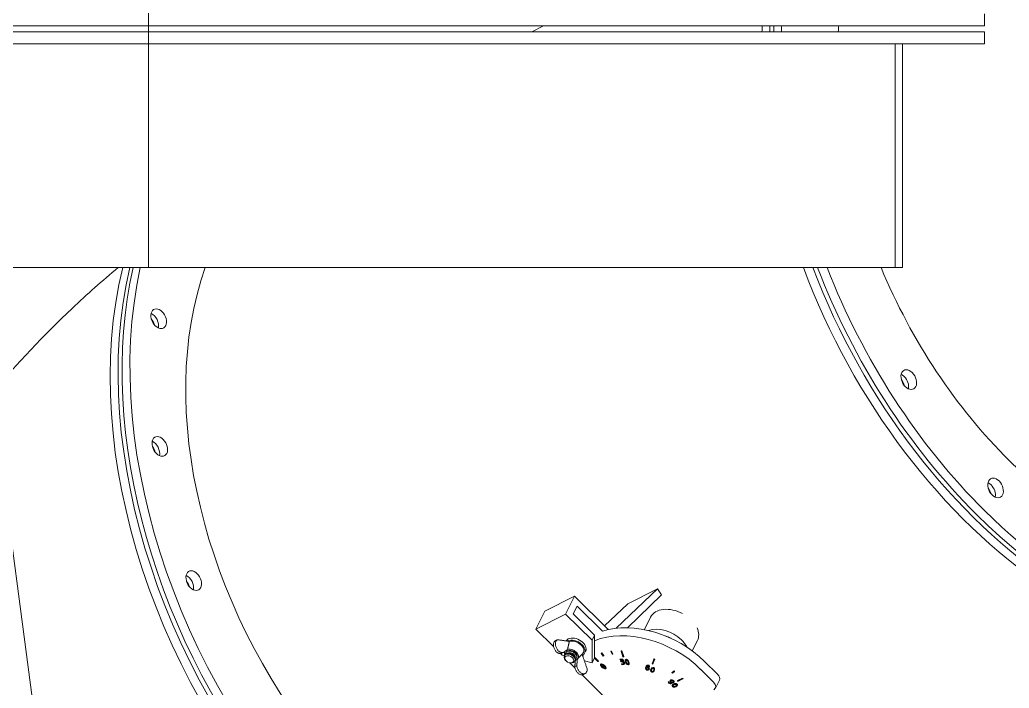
# Model space of a CAD drawing. Header units: inches. Extents: x -350577 to -266477, y -437959 to -377535.
# Drawn here: x -309716 to -309053, y -394198 to -393751 of the extents above; entities that cross this region are included whole.
import ezdxf

# ---------------------------------------------------------------- set-up
doc = ezdxf.new("R2010")
doc.units = ezdxf.units.IN
doc.header["$MEASUREMENT"] = 0
doc.linetypes.add('CENTER', pattern=[2, 1.25, -0.25, 0.25, -0.25])
doc.layers.add('CENTER       (itatec)', color=4, linetype='CENTER', lineweight=9)
doc.layers.add('ORGINAL (itatec)', color=3, linetype='Continuous', lineweight=9)

msp = doc.modelspace()

# ---------------------------------------------------------------- linework, layer by layer
at = {"layer": 'CENTER       (itatec)', "ltscale": 250}
msp.add_lwpolyline([(-309629.32, -393916.5), (-309629.32, -392712.89, -0.068109), (-309566.62, -392254.72), (-308554.22, -390105.21)], format="xyb", dxfattribs=at)
at = {"layer": 'ORGINAL (itatec)', "extrusion": (0, 1, 0)}
for p, q in [((-309069.32, -393746.5), (-309069.32, -393754.5)), ((-310189.32, -393754.5), (-309069.32, -393754.5)), ((-310189.32, -393758.5), (-309069.32, -393758.5)), ((-309372.67, -393758.5), (-309364.74, -393754.5)), ((-309069.32, -393758.5), (-309069.32, -393766.5)), ((-310189.32, -393766.5), (-309069.32, -393766.5)), ((-309129.32, -393766.5), (-309129.32, -393916.5)), ((-309124.32, -393766.5), (-309124.32, -393916.5)), ((-309129.32, -393916.5), (-310129.32, -393916.5)), ((-309690.29, -394332.74), (-309745.49, -393916.5)), ((-309124.32, -393916.5), (-309129.32, -393916.5)), ((-309363.95, -394146.59), (-309344.02, -394136.54)), ((-309344.02, -394136.54), (-309350.01, -394148.57)), ((-309321.78, -394158.61), (-309344.02, -394136.54)), ((-309288.48, -394131.73), (-309316.03, -394158.12)), ((-309308.63, -394157.79), (-309285.68, -394135.81)), ((-309308.41, -394141.79), (-309288.48, -394131.73)), ((-309285.68, -394135.81), (-309288.48, -394131.73)), ((-309345, -394148.55), (-309342.34, -394143.2)), ((-309342.34, -394143.2), (-309325.29, -394160.12)), ((-309308.41, -394141.79), (-309323.84, -394156.56)), ((-309363.95, -394146.59), (-309369.94, -394158.62)), ((-309369.94, -394158.62), (-309350.01, -394148.57)), ((-309350.01, -394148.57), (-309332.27, -394166.17)), ((-309330.6, -394162.83), (-309345, -394148.55)), ((-309297.2, -394159.04), (-309293.02, -394150.64)), ((-309369.94, -394158.62), (-309358.03, -394170.43)), ((-309332.27, -394166.17), (-309330.6, -394162.83)), ((-309330.6, -394162.83), (-309330.53, -394177.57)), ((-309332.19, -394181.16), (-309332.27, -394166.17)), ((-309265.16, -394173.2), (-309261.69, -394166.23)), ((-309353.35, -394175.08), (-309352.2, -394176.22)), ((-309352.2, -394176.22), (-309350.87, -394176.55)), ((-309350.63, -394176.08), (-309350.89, -394176.59)), ((-309350.75, -394174.31), (-309350.66, -394173.73)), ((-309349.64, -394174.1), (-309349.87, -394174.54)), ((-309347.25, -394174.98), (-309347.61, -394174.93)), ((-309344.63, -394176.28), (-309344.37, -394176.54)), ((-309342.48, -394177.66), (-309342.7, -394178.11)), ((-309341.99, -394178.67), (-309338.6, -394175.17)), ((-309337.28, -394174.83), (-309336.61, -394173.5)), ((-309330.53, -394177.55), (-309328, -394180.07)), ((-309326.05, -394174.72), (-309326.15, -394174.92)), ((-309325.77, -394174.81), (-309326.15, -394174.92)), ((-309326.15, -394174.92), (-309324.79, -394176.7)), ((-309326.05, -394174.72), (-309325.67, -394174.61)), ((-309325.67, -394174.61), (-309325.77, -394174.81)), ((-309324.41, -394176.59), (-309325.77, -394174.81)), ((-309325.67, -394174.61), (-309324.31, -394176.39)), ((-309324.79, -394176.7), (-309324.41, -394176.59)), ((-309324.31, -394176.39), (-309324.41, -394176.59)), ((-309319.68, -394173.5), (-309319.78, -394173.7)), ((-309319.35, -394173.65), (-309319.78, -394173.7)), ((-309319.78, -394173.7), (-309318.78, -394175.55)), ((-309319.68, -394173.5), (-309319.25, -394173.45)), ((-309319.25, -394173.45), (-309319.35, -394173.65)), ((-309318.35, -394175.5), (-309319.35, -394173.65)), ((-309319.25, -394173.45), (-309318.25, -394175.3)), ((-309318.78, -394175.55), (-309318.35, -394175.5)), ((-309318.25, -394175.3), (-309318.35, -394175.5)), ((-309312.75, -394173.29), (-309312.85, -394173.49)), ((-309312.85, -394173.49), (-309311.61, -394177.2)), ((-309312.4, -394173.51), (-309312.85, -394173.49)), ((-309312.75, -394173.29), (-309312.3, -394173.31)), ((-309312.3, -394173.31), (-309312.4, -394173.51)), ((-309311.16, -394177.22), (-309312.4, -394173.51)), ((-309312.3, -394173.31), (-309311.06, -394177.02)), ((-309311.61, -394177.2), (-309311.16, -394177.22)), ((-309311.06, -394177.02), (-309311.16, -394177.22)), ((-309349.72, -394179.95), (-309349.98, -394179.69)), ((-309347.11, -394181.25), (-309346.74, -394181.3)), ((-309343.74, -394184.58), (-309347.08, -394181.26)), ((-309343.47, -394179.64), (-309343.72, -394180.15)), ((-309337.42, -394179.87), (-309332.19, -394181.16)), ((-309332.19, -394181.16), (-309330.62, -394178.01)), ((-309330.71, -394178.17), (-309328.43, -394180.44)), ((-309328.09, -394180.27), (-309330.62, -394177.76)), ((-309328.43, -394180.44), (-309328.09, -394180.27)), ((-309328, -394180.07), (-309328.09, -394180.27)), ((-309326.46, -394182.09), (-309326.56, -394182.29)), ((-309313.47, -394178.7), (-309313.56, -394178.9)), ((-309313.56, -394178.9), (-309313.44, -394179.27)), ((-309312.44, -394178.95), (-309313.56, -394178.9)), ((-309313.47, -394178.7), (-309312.34, -394178.75)), ((-309313.44, -394179.27), (-309312.32, -394179.32)), ((-309313.08, -394179.86), (-309313.18, -394180.06)), ((-309313.18, -394180.06), (-309313.02, -394180.54)), ((-309311.85, -394180.12), (-309313.18, -394180.06)), ((-309313.08, -394179.86), (-309311.75, -394179.92)), ((-309313.02, -394180.54), (-309312.34, -394180.57)), ((-309312.4, -394181.91), (-309312.5, -394182.11)), ((-309312.5, -394182.11), (-309312.38, -394182.47)), ((-309311.87, -394182.14), (-309312.5, -394182.11)), ((-309312.4, -394181.91), (-309311.77, -394181.94)), ((-309312.38, -394182.47), (-309311.7, -394182.5)), ((-309311.75, -394179.92), (-309311.85, -394180.12)), ((-309311.14, -394180), (-309311.24, -394180.2)), ((-309310.6, -394181.84), (-309310.7, -394182.04)), ((-309309.85, -394179.23), (-309309.95, -394179.43)), ((-309307.51, -394182.1), (-309307.61, -394182.3)), ((-309295.97, -394183.57), (-309296.38, -394184.64)), ((-309295.82, -394183.24), (-309295.92, -394183.44)), ((-309295.64, -394184.08), (-309295.52, -394183.77)), ((-309295.54, -394183.88), (-309295.64, -394184.08)), ((-309295.45, -394183.64), (-309295.54, -394183.88)), ((-309294.75, -394183.99), (-309294.85, -394184.19)), ((-309294.34, -394182.92), (-309294.44, -394183.12)), ((-309293.94, -394183.96), (-309293.81, -394183.64)), ((-309293.84, -394183.76), (-309293.94, -394183.96)), ((-309293.71, -394183.44), (-309293.84, -394183.76)), ((-309293.71, -394183.44), (-309293.81, -394183.64)), ((-309290.88, -394178.82), (-309292.09, -394181.93)), ((-309292.09, -394181.93), (-309291.63, -394182.14)), ((-309291.63, -394182.14), (-309290.43, -394179.02)), ((-309291.53, -394181.93), (-309291.63, -394182.14)), ((-309290.33, -394178.82), (-309291.53, -394181.93)), ((-309290.78, -394178.62), (-309290.88, -394178.82)), ((-309290.43, -394179.02), (-309290.88, -394178.82)), ((-309290.78, -394178.62), (-309290.33, -394178.82)), ((-309290.33, -394178.82), (-309290.43, -394179.02)), ((-309256.87, -394180.27), (-309248.17, -394188.91)), ((-309320.51, -394207.64), (-309339.01, -394189.27)), ((-309322.93, -394184.97), (-309323.03, -394185.17)), ((-309296.38, -394184.63), (-309296.39, -394184.65)), ((-309294.02, -394185.6), (-309294.12, -394185.8)), ((-309293.97, -394185.45), (-309294.07, -394185.65)), ((-309292.72, -394185.19), (-309292.82, -394185.39)), ((-309290.59, -394186.56), (-309290.69, -394186.76)), ((-309277.47, -394186.74), (-309278.81, -394187.85)), ((-309278.71, -394187.65), (-309278.81, -394187.85)), ((-309278.81, -394187.85), (-309278.43, -394188.15)), ((-309278.71, -394187.65), (-309277.37, -394186.54)), ((-309278.43, -394188.15), (-309277.08, -394187.04)), ((-309277.37, -394186.54), (-309277.47, -394186.74)), ((-309277.08, -394187.04), (-309277.47, -394186.74)), ((-309277.37, -394186.54), (-309276.98, -394186.84)), ((-309276.98, -394186.84), (-309277.08, -394187.04)), ((-309250.83, -394194.26), (-309259.53, -394185.62)), ((-309281.1, -394194.07), (-309281.2, -394194.27)), ((-309280.85, -394194.09), (-309281.2, -394194.27)), ((-309281.1, -394194.07), (-309280.75, -394193.89)), ((-309280.75, -394193.89), (-309280.85, -394194.09)), ((-309280.69, -394194.13), (-309280.79, -394194.33)), ((-309280.23, -394194.68), (-309280.33, -394194.89)), ((-309279.88, -394193.11), (-309279.98, -394193.31)), ((-309279.47, -394192.76), (-309279.57, -394192.96)), ((-309279.02, -394194.72), (-309279.35, -394194.89)), ((-309279.25, -394194.69), (-309279.2, -394194.66)), ((-309279.02, -394195.21), (-309277.88, -394194.64)), ((-309278.51, -394196.22), (-309278.61, -394196.42)), ((-309277.6, -394193.08), (-309277.7, -394193.28)), ((-309277.38, -394194.09), (-309277.48, -394194.29)), ((-309275.09, -394196.31), (-309275.19, -394196.51)), ((-309271.76, -394191.68), (-309275.08, -394193.36)), ((-309274.98, -394193.16), (-309275.08, -394193.36)), ((-309275.08, -394193.36), (-309274.74, -394193.69)), ((-309274.98, -394193.16), (-309271.66, -394191.48)), ((-309274.74, -394193.69), (-309271.42, -394192.02)), ((-309271.66, -394191.48), (-309271.76, -394191.68)), ((-309271.42, -394192.02), (-309271.76, -394191.68)), ((-309271.66, -394191.48), (-309271.32, -394191.82)), ((-309271.32, -394191.82), (-309271.42, -394192.02)), ((-309249.67, -394198.16), (-309247.01, -394192.81))]:
    msp.add_line(p, q, dxfattribs=at)
at = {"layer": 'ORGINAL (itatec)'}
for centre, major_axis, ratio, start_param, end_param in [((-308973.86, -393867.05), (147.46, -292.42), 0.668123, -2.26914, -2.255255), ((-308968.54, -393864.37), (147.46, -292.42), 0.668123, -2.259828, -2.245992), ((-308960.57, -393860.35), (124.95, -247.78), 0.668123, -2.312583, -2.295913), ((-309402.37, -394083.15), (147.46, -292.42), 0.668123, -2.466266, 0), ((-309397.05, -394080.47), (147.46, -292.42), 0.668123, -2.45598, 0.305963), ((-308973.86, -393867.05), (147.46, -292.42), 0.668123, -1.734835, 0), ((-308968.54, -393864.37), (147.46, -292.42), 0.668123, -1.726029, 0.006801), ((-308960.57, -393860.35), (124.95, -247.78), 0.668123, -1.679343, -1.107551), ((-309622.56, -393950.73), (3.15, -6.25), 0.668123, -5.81994, 0.463245), ((-309125.42, -393994.22), (-3.15, 6.25), 0.668123, -1.107551, -0.68978), ((-309125.42, -393994.22), (-3.15, 6.25), 0.668123, -2.451812, -1.107551), ((-309621.83, -394036.31), (3.15, -6.25), 0.668123, -5.81994, 0.463245), ((-308960.57, -393860.35), (124.95, -247.78), 0.668123, -1.107551, 0.084921), ((-309067.29, -394066.81), (-3.15, 6.25), 0.668123, -1.107551, -0.68978), ((-309067.29, -394066.81), (-3.15, 6.25), 0.668123, -2.451812, -1.107551), ((-309599.1, -394126.22), (3.15, -6.25), 0.668123, -5.81994, 0.463245), ((-309277.35, -394158.43), (-15.67, 7.8), 0.665633, -1.605925, 0), ((-309296.07, -394204.05), (-49.24, 24.5), 0.665633, -2.032551, -0.522879), ((-309284, -394171.8), (-11.19, 5.57), 0.665633, -1.652635, -1.321558), ((-309277.35, -394158.43), (15.67, -7.8), 0.665633, 0, 0.682416), ((-309347.62, -394179.02), (-6.01, 2.99), 0.665633, -0.547673, -0.312168), ((-309347.3, -394178.37), (-3.58, 1.78), 0.665633, -0.461754, 1.101609), ((-309347.56, -394178.89), (-2.89, 1.44), 0.665633, -0.461754, 5.821431), ((-309347.05, -394177.86), (-3.58, 1.78), 0.665633, -0.461754, 0), ((-309346.28, -394176.32), (-3.58, 1.78), 0.665633, -0.461754, 0.328257), ((-309347.3, -394178.37), (3.58, -1.78), 0.665633, -1.101609, 2.679838), ((-309347.05, -394177.86), (3.58, -1.78), 0.665633, 0, 2.679838), ((-309346.54, -394176.84), (-2.89, 1.44), 0.665633, -0.461754, -0.235109), ((-309346.28, -394176.32), (3.58, -1.78), 0.665633, -0.328257, 2.679838), ((-309346.54, -394176.84), (2.89, -1.44), 0.665633, 0.235109, 2.679838), ((-309346.79, -394177.35), (-2.89, 1.44), 0.665633, -2.039984, -1.101609), ((-309347.62, -394179.02), (6.01, -2.99), 0.665633, -0.611341, -0.312168), ((-309346.06, -394175.88), (4.48, -2.23), 0.665633, -0.647496, -0.260397), ((-309324.8, -394183.73), (1.72, -1.51), 0.382524, -3.293456, 2.989729), ((-309312.18, -394179.73), (0.94, -0.468), 0.665633, -0.574215, 2.156239), ((-309311.98, -394181.15), (0.946, -0.471), 0.665633, -1.037783, -0.159907), ((-309312.08, -394179.53), (0.501, -0.249), 0.665633, -0.574215, -0.305017), ((-309312.08, -394181.36), (1.38, -0.69), 0.665633, -0.985353, 1.525858), ((-309308.78, -394180.87), (0.91, -1.72), 0.529978, -3.443613, 2.839572), ((-309294.63, -394184.08), (-1.29, 0.64), 0.665633, -1.388893, 0.141034), ((-309295.11, -394184.9), (-1.01, 0.5), 0.665633, -1.494633, -0.731551), ((-309295.36, -394185.01), (1.29, -0.64), 0.665633, -0.01409, 1.509327), ((-309294.73, -394183.82), (-1.01, 0.5), 0.665633, -2.286365, -1.523256), ((-309295.1, -394185.29), (-1.29, 0.64), 0.665633, -0.01953, 1.514767), ((-309295.41, -394185.16), (1.29, -0.64), 0.665633, -1.39228, 0.14442), ((-309291.75, -394186.08), (0.46, 1.54), 0.776292, -3.243118741896013, 3.040066565283573), ((-309280.13, -394194.52), (-1.01, 0.5), 0.665633, 0.331628, 1.094737), ((-309280.06, -394194.3), (1.29, -0.64), 0.665633, -1.912492, -0.382565), ((-309275.56, -394194.47), (5.02, -2.5), 0.665633, -2.638178, -2.579824), ((-309279.99, -394194.25), (0.67, -0.333), 0.665633, -2.712186, -1.610153), ((-309280.07, -394193.87), (1.09, -0.54), 0.665633, -1.397768, -0.461754), ((-309278.68, -394193.95), (-1.29, 0.64), 0.665633, -0.537689, 0.985728), ((-309279.02, -394193.93), (1.01, -0.5), 0.665633, -2.018232, -1.255149), ((-309278.54, -394193.87), (-1.29, 0.64), 0.665633, -1.915878, -0.379179), ((-309276.9, -394196.46), (-1.78, -0.5), 0.586265, -2.822192, 3.460993), ((-309278.76, -394193.65), (1.29, -0.64), 0.665633, -0.543129, 0.991168), ((-309254.15, -394195.93), (4.48, -2.23), 0.665633, -0.461754, 1.109042)]:
    msp.add_ellipse(centre, major_axis=major_axis, ratio=ratio, start_param=start_param, end_param=end_param, dxfattribs=at)
at = {"layer": 'ORGINAL (itatec)', "extrusion": (0, 0, -1)}
for centre, major_axis, ratio, start_param, end_param in [((-308965.88, -393863.03), (-147.46, 292.42), 0.668123, -0.90022, -0.886408), ((-308960.57, -393860.35), (-147.46, 292.42), 0.668123, -0.909437, -0.895671), ((-309410.34, -394087.17), (-147.46, 292.42), 0.668123, -2.034042, -0.659768), ((-309405.02, -394084.49), (-147.46, 292.42), 0.668123, -2.034042, -0.670158), ((-309397.05, -394080.47), (124.95, -247.78), 0.668123, -0.084921, 2.5736), ((-308965.88, -393863.03), (-147.46, 292.42), 0.668123, -2.034042, -1.419972), ((-308960.57, -393860.35), (-147.46, 292.42), 0.668123, -2.034042, -1.428798), ((-309627.88, -393953.41), (3.15, -6.25), 0.668123, -2.451812, -0.68978), ((-309630.53, -393954.75), (3.15, -6.25), 0.668123, -1.87344, -1.268152), ((-309120.1, -393991.54), (-3.15, 6.25), 0.668123, -5.175634, 1.107551), ((-309128.08, -393995.56), (3.15, -6.25), 0.668123, -1.87344, -1.268152), ((-309627.14, -394038.99), (3.15, -6.25), 0.668123, -2.451812, -0.68978), ((-309629.8, -394040.33), (3.15, -6.25), 0.668123, -1.87344, -1.268152), ((-308960.57, -393860.35), (147.46, -292.42), 0.668123, -0.565586, 1.107551), ((-309061.98, -394064.13), (-3.15, 6.25), 0.668123, -5.175634, 1.107551), ((-309069.95, -394068.15), (3.15, -6.25), 0.668123, -1.87344, -1.268152), ((-308965.88, -393863.03), (147.46, -292.42), 0.668123, 0, 1.107551), ((-309604.41, -394128.9), (3.15, -6.25), 0.668123, -2.451812, -0.68978), ((-309607.07, -394130.24), (3.15, -6.25), 0.668123, -1.87344, -1.268152), ((-309293.41, -394198.7), (49.24, -24.5), 0.665633, -2.552288, -1.109042), ((-309284, -394171.8), (15.67, -7.8), 0.665633, -2.57679, -1.109042), ((-309343.24, -394170.2), (6.63, -3.3), 0.665633, -2.679838, 0), ((-309320.12, -394155.27), (-2.25, 4.46), 0.668123, -2.162991, -2.034042), ((-309343.24, -394170.2), (-6.63, 3.3), 0.665633, 0.070129, 0.461754), ((-309343.9, -394171.54), (6.63, -3.3), 0.665633, -2.713245, -2.679838), ((-309343.9, -394171.54), (6.63, -3.3), 0.665633, -2.679838, 0.39982), ((-309343.9, -394171.54), (5.82, -2.9), 0.665633, -2.525379, 0.207313), ((-309284, -394171.8), (15.67, -7.8), 0.665633, -1.109042, -0.732203), ((-309346.06, -394175.88), (-4.48, 2.23), 0.665633, -0.647496, 0.003834), ((-309346.06, -394175.88), (-3.58, 1.78), 0.665633, 0, 0.461754), ((-309346.06, -394175.88), (3.58, -1.78), 0.665633, -2.679838, 0), ((-309346.06, -394175.88), (4.48, -2.23), 0.665633, -2.47848, 0.647496), ((-309324.7, -394183.53), (1.72, -1.51), 0.382524, 3.039617, 3.293456), ((-309324.7, -394183.53), (1.72, -1.51), 0.382524, -2.989729, -0.101975), ((-309312.08, -394179.53), (0.94, -0.468), 0.665633, -2.156239, 0), ((-309312.08, -394181.36), (0.946, -0.471), 0.665633, -2.156239, 1.037783), ((-309312.18, -394179.73), (0.501, -0.249), 0.665633, -2.156239, 0.574215), ((-309311.98, -394181.15), (1.38, -0.69), 0.665633, -1.43545, 0), ((-309308.68, -394180.67), (0.91, -1.72), 0.529978, 2.777247, 3.443613), ((-309308.68, -394180.67), (0.91, -1.72), 0.529978, -2.839572, -0.364346), ((-309294.53, -394183.88), (-1.29, 0.64), 0.665633, 0, 1.388893), ((-309295.01, -394184.7), (1.01, -0.5), 0.665633, -2.410042, -1.64696), ((-309294.41, -394184.27), (-1.09, 0.54), 0.665633, -0.061844, 0.874169), ((-309294.71, -394183.91), (0.67, -0.333), 0.665633, -2.055038, -0.953006), ((-309295.26, -394184.81), (1.29, -0.64), 0.665633, -1.509327, 0), ((-309294.63, -394183.62), (1.01, -0.5), 0.665633, -1.618336, -0.855227), ((-309297.96, -394185.53), (5.02, -2.5), 0.665633, -1.085368, -1.027013), ((-309291.65, -394185.88), (0.46, 1.54), 0.776292, -1.351046, 1.790547), ((-309295.31, -394184.96), (1.29, -0.64), 0.665633, -0.143724, 0), ((-309251.49, -394190.59), (4.48, -2.23), 0.665633, -1.109042, 0), ((-309275.66, -394194.67), (-5.02, 2.5), 0.665633, -0.561769, -0.503414), ((-309280.09, -394194.45), (-0.67, 0.333), 0.665633, -1.531439, -0.429407), ((-309280.17, -394194.08), (-1.09, 0.54), 0.665633, -2.679838, -1.743825), ((-309278.58, -394193.75), (-1.29, 0.64), 0.665633, 0, 0.537689), ((-309278.44, -394193.67), (-1.29, 0.64), 0.665633, 0.379179, 1.915878), ((-309276.8, -394196.26), (-1.78, -0.5), 0.586265, 0.489252, 2.822192), ((-309278.66, -394193.44), (1.29, -0.64), 0.665633, -0.991168, 0), ((-309276.8, -394196.26), (-1.78, -0.5), 0.586265, -3.460993, -2.652341)]:
    msp.add_ellipse(centre, major_axis=major_axis, ratio=ratio, start_param=start_param, end_param=end_param, dxfattribs=at)
at = {"layer": 'ORGINAL (itatec)'}
for points, knots in [([(-309734.33, -394000.68), (-309717.52, -393980.81), (-309699.59, -393961.79), (-309670.59, -393934.41), (-309660.35, -393925.3), (-309649.79, -393916.5)], [5.5884049, 5.5884049, 5.5884049, 5.5884049, 5.6957201, 5.6957201, 5.7517031, 5.7517031, 5.7517031, 5.7517031]), ([(-309356.92, -394166.6), (-309356.93, -394166.61), (-309356.95, -394166.61), (-309357.12, -394166.73), (-309357.29, -394166.87), (-309357.57, -394167.2), (-309357.7, -394167.39), (-309357.79, -394167.58), (-309357.89, -394167.77), (-309357.97, -394168), (-309358.09, -394168.49), (-309358.13, -394168.75), (-309358.16, -394169.25), (-309358.16, -394169.54), (-309358.09, -394170.12), (-309358.04, -394170.41), (-309357.9, -394170.96), (-309357.81, -394171.25), (-309357.57, -394171.83), (-309357.43, -394172.12), (-309357.15, -394172.62), (-309356.98, -394172.88), (-309356.61, -394173.38), (-309356.4, -394173.6), (-309356.02, -394173.99), (-309355.8, -394174.18), (-309355.34, -394174.51), (-309355.11, -394174.65), (-309354.68, -394174.86), (-309354.44, -394174.94), (-309353.97, -394175.06), (-309353.74, -394175.09), (-309353.33, -394175.09), (-309353.11, -394175.06), (-309352.85, -394174.99), (-309352.79, -394174.97), (-309352.73, -394174.94)], [-1.793458, -1.793458, -1.793458, -1.793458, -1.723708, -1.723708, -0.861854, -0.861854, 0, 0, 0, 0.861854, 0.861854, 1.723708, 1.723708, 2.586495, 2.586495, 3.449282, 3.449282, 4.313667, 4.313667, 5.178053, 5.178053, 6.04493, 6.04493, 6.911808, 6.911808, 7.780279, 7.780279, 8.648749, 8.648749, 9.517507, 9.517507, 10.386265, 10.386265, 11.25178, 11.25178, 11.506271, 11.506271, 11.506271, 11.506271]), ([(-309355.29, -394165.78), (-309355.41, -394165.82), (-309355.52, -394165.87), (-309355.74, -394165.97), (-309355.85, -394166.02), (-309356.07, -394166.13), (-309356.18, -394166.18), (-309356.39, -394166.29), (-309356.5, -394166.35), (-309356.71, -394166.47), (-309356.82, -394166.53), (-309356.92, -394166.6)], [5.4338934, 5.4338934, 5.4338934, 5.4338934, 5.4607593, 5.4607593, 5.4876253, 5.4876253, 5.5144913, 5.5144913, 5.5413573, 5.5413573, 5.5682233, 5.5682233, 5.5682233, 5.5682233]), ([(-309351.4, -394174.27), (-309351.46, -394174.3), (-309351.52, -394174.32), (-309351.78, -394174.39), (-309352, -394174.42), (-309352.41, -394174.42), (-309352.64, -394174.39), (-309353.11, -394174.27), (-309353.35, -394174.19), (-309353.78, -394173.98), (-309354.01, -394173.84), (-309354.47, -394173.51), (-309354.69, -394173.32), (-309355.08, -394172.93), (-309355.28, -394172.71), (-309355.65, -394172.21), (-309355.82, -394171.95), (-309356.11, -394171.45), (-309356.24, -394171.16), (-309356.48, -394170.58), (-309356.57, -394170.29), (-309356.71, -394169.74), (-309356.77, -394169.45), (-309356.83, -394168.87), (-309356.83, -394168.58), (-309356.8, -394168.08), (-309356.77, -394167.82), (-309356.64, -394167.33), (-309356.56, -394167.1), (-309356.46, -394166.91), (-309356.37, -394166.72), (-309356.24, -394166.52), (-309355.96, -394166.2), (-309355.79, -394166.06), (-309355.52, -394165.88), (-309355.39, -394165.81), (-309355.25, -394165.76)], [-11.506271, -11.506271, -11.506271, -11.506271, -11.25178, -11.25178, -10.386265, -10.386265, -9.517507, -9.517507, -8.648749, -8.648749, -7.780279, -7.780279, -6.911808, -6.911808, -6.04493, -6.04493, -5.178053, -5.178053, -4.313667, -4.313667, -3.449282, -3.449282, -2.586495, -2.586495, -1.723708, -1.723708, -0.861854, -0.861854, 0, 0, 0, 0.861854, 0.861854, 1.723708, 1.723708, 2.328505, 2.328505, 2.328505, 2.328505]), ([(-309351.53, -394174.32), (-309351.54, -394174.32), (-309351.55, -394174.33), (-309351.58, -394174.33), (-309351.59, -394174.34), (-309351.62, -394174.35), (-309351.63, -394174.35), (-309351.66, -394174.36), (-309351.67, -394174.37), (-309351.69, -394174.37), (-309351.71, -394174.38), (-309351.72, -394174.38)], [5.3542323, 5.3542323, 5.3542323, 5.3542323, 5.36651472, 5.36651472, 5.37879714, 5.37879714, 5.39107955, 5.39107955, 5.40336197, 5.40336197, 5.41564439, 5.41564439, 5.41564439, 5.41564439]), ([(-309343.85, -394183.76), (-309343.84, -394183.84), (-309343.84, -394183.93), (-309343.8, -394184.31), (-309343.74, -394184.6), (-309343.6, -394185.15), (-309343.5, -394185.45), (-309343.27, -394186.03), (-309343.13, -394186.31), (-309342.84, -394186.82), (-309342.67, -394187.08), (-309342.3, -394187.58), (-309342.1, -394187.8), (-309341.71, -394188.19), (-309341.49, -394188.38), (-309341.03, -394188.71), (-309340.8, -394188.85), (-309340.37, -394189.05), (-309340.13, -394189.14), (-309339.67, -394189.26), (-309339.44, -394189.28), (-309339.03, -394189.28), (-309338.81, -394189.25), (-309338.54, -394189.17), (-309338.46, -394189.15), (-309338.39, -394189.12)], [-11.506271, -11.506271, -11.506271, -11.506271, -11.25178, -11.25178, -10.386265, -10.386265, -9.517507, -9.517507, -8.648749, -8.648749, -7.780279, -7.780279, -6.911808, -6.911808, -6.04493, -6.04493, -5.178053, -5.178053, -4.313667, -4.313667, -3.449282, -3.449282, -2.586495, -2.586495, -2.271565, -2.271565, -2.271565, -2.271565]), ([(-309335.54, -394185.33), (-309335.53, -394185.52), (-309335.53, -394185.72), (-309335.56, -394186.14), (-309335.59, -394186.41), (-309335.72, -394186.9), (-309335.8, -394187.13), (-309335.9, -394187.32), (-309335.99, -394187.51), (-309336.12, -394187.7), (-309336.4, -394188.03), (-309336.56, -394188.17), (-309336.89, -394188.38), (-309337.08, -394188.47), (-309337.49, -394188.58), (-309337.7, -394188.61), (-309338.11, -394188.61), (-309338.34, -394188.59), (-309338.81, -394188.47), (-309339.04, -394188.38), (-309339.47, -394188.18), (-309339.71, -394188.04), (-309340.16, -394187.71), (-309340.38, -394187.52), (-309340.77, -394187.13), (-309340.97, -394186.91), (-309341.34, -394186.41), (-309341.52, -394186.15), (-309341.8, -394185.64), (-309341.94, -394185.36), (-309342.18, -394184.78), (-309342.27, -394184.48), (-309342.41, -394183.93), (-309342.47, -394183.64), (-309342.51, -394183.26), (-309342.51, -394183.17), (-309342.52, -394183.09)], [-2.328505, -2.328505, -2.328505, -2.328505, -1.723708, -1.723708, -0.861854, -0.861854, 0, 0, 0, 0.861854, 0.861854, 1.723708, 1.723708, 2.586495, 2.586495, 3.449282, 3.449282, 4.313667, 4.313667, 5.178053, 5.178053, 6.04493, 6.04493, 6.911808, 6.911808, 7.780279, 7.780279, 8.648749, 8.648749, 9.517507, 9.517507, 10.386265, 10.386265, 11.25178, 11.25178, 11.506271, 11.506271, 11.506271, 11.506271]), ([(-309326.08, -394182.46), (-309326.06, -394182.45), (-309326.05, -394182.45), (-309326, -394182.44), (-309325.95, -394182.44), (-309325.79, -394182.48), (-309325.67, -394182.51), (-309325.35, -394182.66), (-309325.14, -394182.79), (-309324.64, -394183.14), (-309324.35, -394183.4), (-309323.87, -394183.92), (-309323.68, -394184.19), (-309323.52, -394184.52), (-309323.49, -394184.61), (-309323.45, -394184.77), (-309323.44, -394184.83), (-309323.45, -394184.93), (-309323.47, -394184.96), (-309323.5, -394184.99), (-309323.51, -394185), (-309323.56, -394185.02), (-309323.59, -394185.02), (-309323.73, -394185), (-309323.82, -394184.98), (-309324.12, -394184.86), (-309324.35, -394184.74), (-309324.83, -394184.42), (-309325.07, -394184.21), (-309325.51, -394183.78), (-309325.7, -394183.55), (-309325.99, -394183.12), (-309326.08, -394182.93), (-309326.14, -394182.71), (-309326.15, -394182.65), (-309326.14, -394182.55), (-309326.13, -394182.52), (-309326.11, -394182.48), (-309326.09, -394182.47), (-309326.08, -394182.46)], [-6.283185, -6.283185, -6.283185, -6.283185, -6.110381, -6.110381, -5.852597, -5.852597, -5.531628, -5.531628, -5.1248, -5.1248, -4.584711, -4.584711, -4.044623, -4.044623, -3.801608, -3.801608, -3.558592, -3.558592, -3.315577, -3.315577, -3.072562, -3.072562, -2.781788, -2.781788, -2.491015, -2.491015, -2.034928, -2.034928, -1.578841, -1.578841, -1.122754, -1.122754, -0.666667, -0.666667, -0.444445, -0.444445, -0.222222, -0.222222, 0, 0, 0, 0]), ([(-309326.04, -394182.45), (-309326.04, -394182.49), (-309326.03, -394182.53), (-309325.98, -394182.73), (-309325.89, -394182.92), (-309325.6, -394183.35), (-309325.41, -394183.58), (-309324.97, -394184.01), (-309324.73, -394184.22), (-309324.25, -394184.54), (-309324.02, -394184.66), (-309323.72, -394184.78), (-309323.63, -394184.8), (-309323.51, -394184.82), (-309323.47, -394184.82), (-309323.45, -394184.81)], [0.517151, 0.517151, 0.517151, 0.517151, 0.666667, 0.666667, 1.122754, 1.122754, 1.578841, 1.578841, 2.034928, 2.034928, 2.491015, 2.491015, 2.781788, 2.781788, 3.012431, 3.012431, 3.012431, 3.012431]), ([(-309309.25, -394179.45), (-309309.24, -394179.45), (-309309.22, -394179.45), (-309309.16, -394179.47), (-309309.11, -394179.49), (-309308.97, -394179.57), (-309308.87, -394179.65), (-309308.63, -394179.89), (-309308.5, -394180.06), (-309308.22, -394180.52), (-309308.1, -394180.82), (-309307.95, -394181.38), (-309307.94, -394181.65), (-309307.99, -394181.95), (-309308.02, -394182.03), (-309308.08, -394182.15), (-309308.12, -394182.2), (-309308.19, -394182.26), (-309308.23, -394182.27), (-309308.28, -394182.29), (-309308.3, -394182.29), (-309308.36, -394182.28), (-309308.4, -394182.27), (-309308.52, -394182.2), (-309308.61, -394182.15), (-309308.84, -394181.94), (-309308.99, -394181.76), (-309309.27, -394181.33), (-309309.39, -394181.09), (-309309.55, -394180.6), (-309309.6, -394180.36), (-309309.61, -394179.94), (-309309.57, -394179.77), (-309309.48, -394179.59), (-309309.45, -394179.55), (-309309.38, -394179.48), (-309309.35, -394179.46), (-309309.29, -394179.45), (-309309.27, -394179.44), (-309309.25, -394179.45)], [-6.283185, -6.283185, -6.283185, -6.283185, -6.110381, -6.110381, -5.852597, -5.852597, -5.531628, -5.531628, -5.1248, -5.1248, -4.584711, -4.584711, -4.044623, -4.044623, -3.801608, -3.801608, -3.558592, -3.558592, -3.315577, -3.315577, -3.072562, -3.072562, -2.781788, -2.781788, -2.491015, -2.491015, -2.034928, -2.034928, -1.578841, -1.578841, -1.122754, -1.122754, -0.666667, -0.666667, -0.444445, -0.444445, -0.222222, -0.222222, 0, 0, 0, 0]), ([(-309309.46, -394179.56), (-309309.49, -394179.67), (-309309.51, -394179.8), (-309309.5, -394180.16), (-309309.45, -394180.4), (-309309.29, -394180.89), (-309309.17, -394181.13), (-309308.89, -394181.56), (-309308.74, -394181.74), (-309308.51, -394181.94), (-309308.42, -394182), (-309308.3, -394182.07), (-309308.26, -394182.08), (-309308.2, -394182.09), (-309308.18, -394182.09), (-309308.13, -394182.07), (-309308.09, -394182.06), (-309308.04, -394182.01), (-309308.02, -394181.99), (-309308, -394181.97)], [0.790713, 0.790713, 0.790713, 0.790713, 1.122754, 1.122754, 1.578841, 1.578841, 2.034928, 2.034928, 2.491015, 2.491015, 2.781788, 2.781788, 3.072562, 3.072562, 3.315577, 3.315577, 3.558592, 3.558592, 3.675115, 3.675115, 3.675115, 3.675115]), ([(-309338.39, -394189.12), (-309338.28, -394189.07), (-309338.17, -394189.03), (-309337.95, -394188.93), (-309337.84, -394188.88), (-309337.62, -394188.77), (-309337.51, -394188.72), (-309337.3, -394188.6), (-309337.19, -394188.54), (-309336.98, -394188.42), (-309336.87, -394188.36), (-309336.77, -394188.3)], [2.2923007, 2.2923007, 2.2923007, 2.2923007, 2.3191667, 2.3191667, 2.3460327, 2.3460327, 2.3728987, 2.3728987, 2.3997646, 2.3997646, 2.4266306, 2.4266306, 2.4266306, 2.4266306]), ([(-309295.48, -394185.81), (-309295.5, -394185.8), (-309295.52, -394185.79), (-309295.65, -394185.72), (-309295.74, -394185.64), (-309295.89, -394185.43), (-309295.95, -394185.3), (-309295.99, -394185.03), (-309295.97, -394184.89), (-309295.85, -394184.66), (-309295.75, -394184.57), (-309295.52, -394184.45), (-309295.39, -394184.42), (-309295.15, -394184.43), (-309295.04, -394184.46), (-309294.84, -394184.56), (-309294.74, -394184.64), (-309294.58, -394184.84), (-309294.52, -394184.96), (-309294.46, -394185.23), (-309294.48, -394185.37), (-309294.58, -394185.61), (-309294.67, -394185.71), (-309294.89, -394185.84), (-309295.02, -394185.87), (-309295.26, -394185.88), (-309295.38, -394185.85), (-309295.48, -394185.81)], [-6.283185, -6.283185, -6.283185, -6.283185, -6.173615, -6.173615, -5.659147, -5.659147, -5.14468, -5.14468, -4.630212, -4.630212, -4.115744, -4.115744, -3.601276, -3.601276, -3.086808, -3.086808, -2.57234, -2.57234, -2.057872, -2.057872, -1.543404, -1.543404, -1.028936, -1.028936, -0.514468, -0.514468, 0, 0, 0, 0]), ([(-309295.85, -394184.69), (-309295.88, -394184.78), (-309295.88, -394184.87), (-309295.85, -394185.1), (-309295.8, -394185.23), (-309295.64, -394185.44), (-309295.55, -394185.52), (-309295.42, -394185.59), (-309295.4, -394185.6), (-309295.38, -394185.61)], [4.78469, 4.78469, 4.78469, 4.78469, 5.14468, 5.14468, 5.659147, 5.659147, 6.173615, 6.173615, 6.283185, 6.283185, 6.283185, 6.283185]), ([(-309295.38, -394185.61), (-309295.28, -394185.65), (-309295.16, -394185.68), (-309294.92, -394185.67), (-309294.79, -394185.64), (-309294.61, -394185.53), (-309294.55, -394185.48), (-309294.5, -394185.41)], [0, 0, 0, 0, 0.514468, 0.514468, 1.028936, 1.028936, 1.347558, 1.347558, 1.347558, 1.347558]), ([(-309292.21, -394187.27), (-309292.24, -394187.26), (-309292.26, -394187.25), (-309292.31, -394187.2), (-309292.34, -394187.17), (-309292.41, -394187.07), (-309292.45, -394187.01), (-309292.54, -394186.79), (-309292.58, -394186.59), (-309292.57, -394186.18), (-309292.53, -394185.96), (-309292.37, -394185.55), (-309292.25, -394185.37), (-309291.98, -394185.08), (-309291.82, -394184.97), (-309291.59, -394184.88), (-309291.51, -394184.87), (-309291.39, -394184.86), (-309291.34, -394184.87), (-309291.29, -394184.89), (-309291.27, -394184.9), (-309291.21, -394184.94), (-309291.18, -394184.97), (-309291.11, -394185.07), (-309291.07, -394185.14), (-309291, -394185.29), (-309290.97, -394185.38), (-309290.92, -394185.71), (-309290.93, -394185.97), (-309291.07, -394186.46), (-309291.19, -394186.7), (-309291.47, -394187.02), (-309291.6, -394187.13), (-309291.83, -394187.25), (-309291.93, -394187.28), (-309292.07, -394187.3), (-309292.12, -394187.29), (-309292.18, -394187.28), (-309292.2, -394187.28), (-309292.21, -394187.27)], [0, 0, 0, 0, 0.222222, 0.222222, 0.444445, 0.444445, 0.666667, 0.666667, 1.122754, 1.122754, 1.578841, 1.578841, 2.034928, 2.034928, 2.491015, 2.491015, 2.781788, 2.781788, 3.072562, 3.072562, 3.315577, 3.315577, 3.558592, 3.558592, 3.801608, 3.801608, 4.044623, 4.044623, 4.584711, 4.584711, 5.1248, 5.1248, 5.531628, 5.531628, 5.852597, 5.852597, 6.110381, 6.110381, 6.283185, 6.283185, 6.283185, 6.283185]), ([(-309292.33, -394185.52), (-309292.34, -394185.53), (-309292.34, -394185.54), (-309292.43, -394185.76), (-309292.47, -394185.98), (-309292.48, -394186.39), (-309292.44, -394186.59), (-309292.35, -394186.81), (-309292.31, -394186.87), (-309292.25, -394186.97), (-309292.21, -394187), (-309292.16, -394187.05), (-309292.14, -394187.06), (-309292.11, -394187.07)], [-1.608881, -1.608881, -1.608881, -1.608881, -1.578841, -1.578841, -1.122754, -1.122754, -0.666667, -0.666667, -0.444445, -0.444445, -0.222222, -0.222222, 0, 0, 0, 0]), ([(-309292.11, -394187.07), (-309292.1, -394187.08), (-309292.08, -394187.08), (-309292.02, -394187.09), (-309291.97, -394187.1), (-309291.83, -394187.08), (-309291.73, -394187.05), (-309291.5, -394186.93), (-309291.37, -394186.82), (-309291.19, -394186.61), (-309291.13, -394186.53), (-309291.08, -394186.44)], [-6.283185, -6.283185, -6.283185, -6.283185, -6.110381, -6.110381, -5.852597, -5.852597, -5.531628, -5.531628, -5.1248, -5.1248, -4.909111, -4.909111, -4.909111, -4.909111]), ([(-309278.03, -394193.44), (-309278.01, -394193.46), (-309278, -394193.48), (-309277.92, -394193.57), (-309277.87, -394193.67), (-309277.85, -394193.88), (-309277.88, -394194), (-309278.02, -394194.2), (-309278.14, -394194.28), (-309278.41, -394194.4), (-309278.58, -394194.42), (-309278.89, -394194.41), (-309279.04, -394194.38), (-309279.29, -394194.27), (-309279.38, -394194.2), (-309279.52, -394194.05), (-309279.57, -394193.95), (-309279.61, -394193.75), (-309279.59, -394193.63), (-309279.46, -394193.43), (-309279.36, -394193.34), (-309279.09, -394193.21), (-309278.93, -394193.18), (-309278.61, -394193.17), (-309278.46, -394193.2), (-309278.2, -394193.3), (-309278.1, -394193.37), (-309278.03, -394193.44)], [-6.283185, -6.283185, -6.283185, -6.283185, -6.173615, -6.173615, -5.659147, -5.659147, -5.14468, -5.14468, -4.630212, -4.630212, -4.115744, -4.115744, -3.601276, -3.601276, -3.086808, -3.086808, -2.57234, -2.57234, -2.057872, -2.057872, -1.543404, -1.543404, -1.028936, -1.028936, -0.514468, -0.514468, 0, 0, 0, 0]), ([(-309279.48, -394193.47), (-309279.5, -394193.53), (-309279.5, -394193.59), (-309279.47, -394193.75), (-309279.42, -394193.85), (-309279.28, -394194), (-309279.19, -394194.07), (-309278.94, -394194.18), (-309278.79, -394194.21), (-309278.48, -394194.22), (-309278.31, -394194.2), (-309278.05, -394194.09), (-309277.94, -394194.01), (-309277.87, -394193.92)], [2.28259, 2.28259, 2.28259, 2.28259, 2.57234, 2.57234, 3.086808, 3.086808, 3.601276, 3.601276, 4.115744, 4.115744, 4.630212, 4.630212, 5.096012, 5.096012, 5.096012, 5.096012]), ([(-309275.63, -394195.82), (-309275.62, -394195.83), (-309275.61, -394195.85), (-309275.58, -394195.89), (-309275.57, -394195.93), (-309275.56, -394196.05), (-309275.57, -394196.14), (-309275.66, -394196.36), (-309275.75, -394196.5), (-309276.06, -394196.79), (-309276.31, -394196.94), (-309276.85, -394197.17), (-309277.15, -394197.23), (-309277.53, -394197.26), (-309277.64, -394197.26), (-309277.84, -394197.24), (-309277.92, -394197.22), (-309278.05, -394197.18), (-309278.09, -394197.16), (-309278.15, -394197.12), (-309278.17, -394197.11), (-309278.2, -394197.07), (-309278.22, -394197.03), (-309278.24, -394196.93), (-309278.25, -394196.86), (-309278.19, -394196.65), (-309278.1, -394196.5), (-309277.83, -394196.21), (-309277.64, -394196.07), (-309277.21, -394195.85), (-309276.96, -394195.77), (-309276.49, -394195.67), (-309276.26, -394195.66), (-309275.98, -394195.69), (-309275.9, -394195.7), (-309275.78, -394195.74), (-309275.73, -394195.76), (-309275.66, -394195.79), (-309275.65, -394195.81), (-309275.63, -394195.82)], [-6.283185, -6.283185, -6.283185, -6.283185, -6.110381, -6.110381, -5.852597, -5.852597, -5.531628, -5.531628, -5.1248, -5.1248, -4.584711, -4.584711, -4.044623, -4.044623, -3.801608, -3.801608, -3.558592, -3.558592, -3.315577, -3.315577, -3.072562, -3.072562, -2.781788, -2.781788, -2.491015, -2.491015, -2.034928, -2.034928, -1.578841, -1.578841, -1.122754, -1.122754, -0.666667, -0.666667, -0.444445, -0.444445, -0.222222, -0.222222, 0, 0, 0, 0]), ([(-309278.11, -394196.54), (-309278.12, -394196.55), (-309278.12, -394196.56), (-309278.15, -394196.66), (-309278.15, -394196.73), (-309278.12, -394196.83), (-309278.1, -394196.87), (-309278.07, -394196.91), (-309278.05, -394196.92), (-309277.99, -394196.96), (-309277.95, -394196.98), (-309277.82, -394197.02), (-309277.74, -394197.04), (-309277.54, -394197.06), (-309277.43, -394197.06), (-309277.05, -394197.03), (-309276.75, -394196.97), (-309276.21, -394196.74), (-309275.96, -394196.59), (-309275.71, -394196.35), (-309275.64, -394196.27), (-309275.59, -394196.19)], [2.445538, 2.445538, 2.445538, 2.445538, 2.491015, 2.491015, 2.781788, 2.781788, 3.072562, 3.072562, 3.315577, 3.315577, 3.558592, 3.558592, 3.801608, 3.801608, 4.044623, 4.044623, 4.584711, 4.584711, 5.1248, 5.1248, 5.367853, 5.367853, 5.367853, 5.367853])]:
    msp.add_open_spline(points, degree=3, knots=knots, dxfattribs=at)
for points, weights in [([(-309355.25, -394165.76), (-309349.89, -394166.57), (-309347.54, -394166.93)], [1, 1.08625448302, 1]), ([(-309347.54, -394166.93), (-309348.19, -394169.97), (-309348.68, -394172.29)], [1, 1.00889408636, 1]), ([(-309352.73, -394174.94), (-309352.66, -394174.89), (-309352.58, -394174.84)], [1, 1.00053146054, 1.00101237397]), ([(-309348.68, -394172.29), (-309349.84, -394173.13), (-309351.4, -394174.27)], [1, 1.01117572355, 1]), ([(-309338.93, -394175.5), (-309337.88, -394178.51), (-309335.54, -394185.33)], [1.00087904861, 1.08581269592, 1]), ([(-309343.46, -394179.63), (-309343.63, -394181.4), (-309343.85, -394183.76)], [1.00094243395, 1.01068276202, 1]), ([(-309342.52, -394183.09), (-309342.29, -394180.62), (-309342.12, -394178.8)], [1, 1.01117572355, 1])]:
    msp.add_rational_spline(points, weights, degree=2, dxfattribs=at)

doc.saveas('drawing.dxf')
